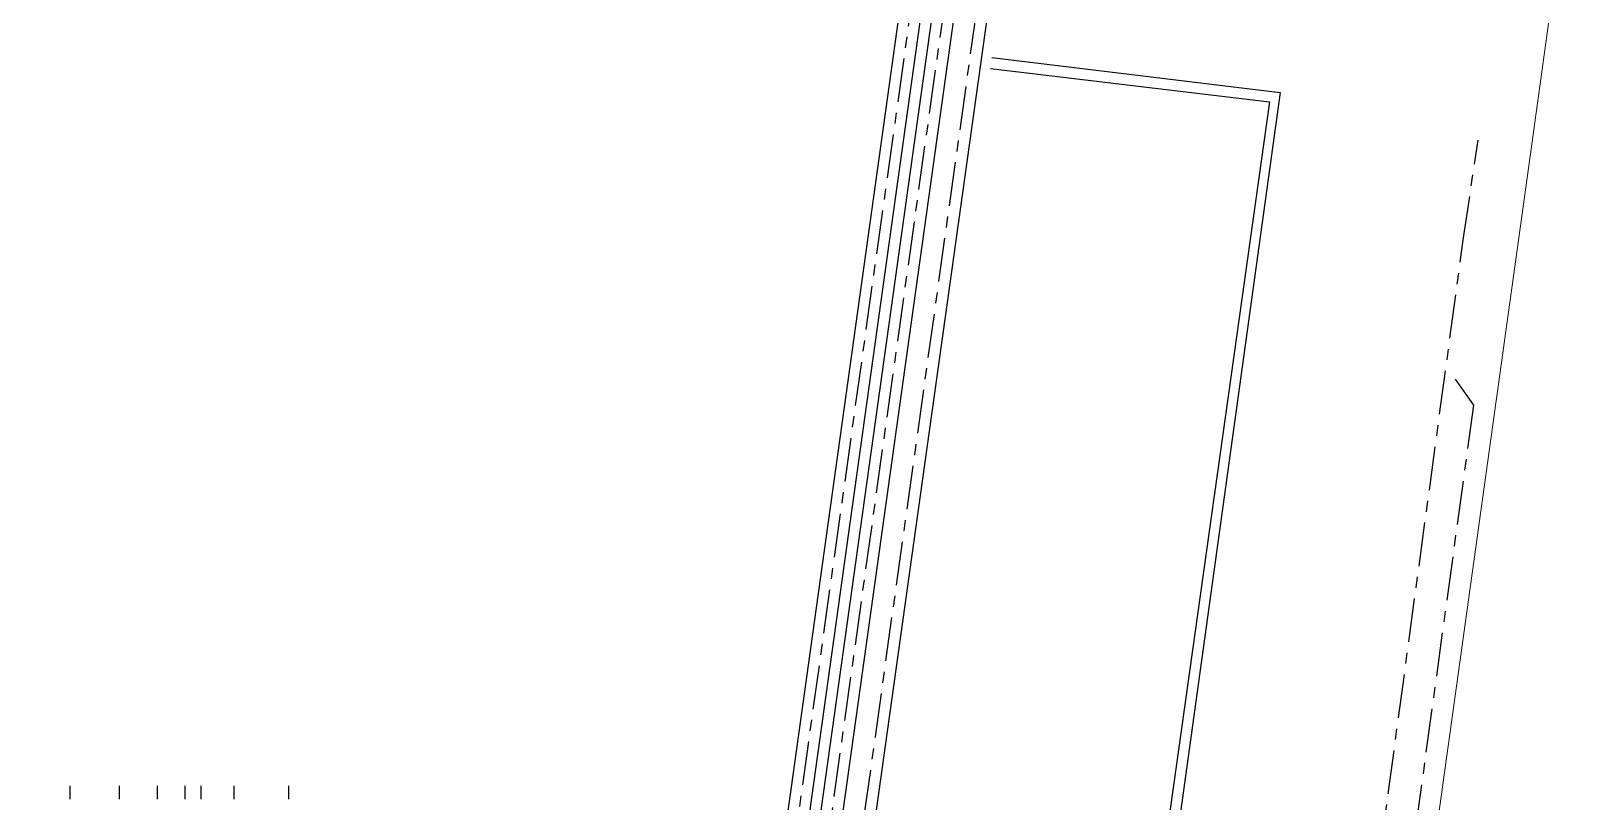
# Model space of a CAD drawing. Header units: metres. Extents: x 301012 to 305396, y 6240778 to 6244350.
# Drawn here: x 303253.8 to 303396.4, y 6243348.8 to 6243419.2 of the extents above; entities that cross this region are included whole.
import ezdxf

# ---------------------------------------------------------------- set-up
doc = ezdxf.new("R2010")
doc.units = ezdxf.units.M
doc.linetypes.add('Cable Exist UG', pattern=[7, 4, -1, 1, -1])
for name, color, linetype, lineweight in [('Cadastre Land Parcels_SP_EXT', 118, 'Continuous', 15), ('Mains_HV_EXT', 13, 'Continuous', 25), ('Mains_LV_EXT', 163, 'Continuous', 25), ('Mains_TR_EXT', 211, 'Continuous', 25)]:
    doc.layers.add(name, color=color, linetype=linetype, lineweight=lineweight)
doc.styles.get("Standard").update_dxf_attribs({"font": 'arial.ttf'})
doc.linetypes.add('Cable P UG', pattern='A,5,-0.1,["P",Standard,S=1.5,R=0,X=0,Y=-0.75],-1.45', length=6.55)

msp = doc.modelspace()

# ---------------------------------------------------------------- linework, layer by layer
at = {"layer": 'Cadastre Land Parcels_SP_EXT', "linetype": 'Continuous'}
msp.add_lwpolyline([(303413.95, 6243531.76), (303399.7, 6243457), (303393.73, 6243428.49), (303390.88, 6243407.96), (303374.87, 6243292.94), (303374.87, 6243292.94), (303375.45, 6243288.22), (303378.3, 6243284.42), (303382.66, 6243282.52), (303533.05, 6243260.02)], dxfattribs=at)
at = {"layer": 'Mains_HV_EXT', "linetype": 'Cable P UG'}
for points in [[(303341.32, 6243454.13), (303340.31, 6243450.38), (303323.45, 6243329.67), (303302.72, 6243320.64), (303210.16, 6243306.37)], [(303342.06, 6243454.13), (303342.29, 6243450.14), (303325.27, 6243328.29), (303303.28, 6243318.7), (303210.43, 6243304.38)], [(303339.59, 6243454.13), (303337.46, 6243451.66), (303320.71, 6243331.75), (303301.88, 6243323.54), (303210.72, 6243309.45)], [(303340.61, 6243454.13), (303339.35, 6243450.8), (303322.53, 6243330.37), (303302.44, 6243321.61), (303210.99, 6243307.47)], [(303343.41, 6243454.13), (303345.25, 6243449.5), (303328.01, 6243326.21), (303304.12, 6243315.8), (303290.82, 6243313.74), (303238.83, 6243289.53)]]:
    msp.add_lwpolyline(points, dxfattribs=at)
for points in [[(303341.64, 6243416.74), (303367.99, 6243413.56), (303357.64, 6243338.81), (303313.7, 6243275.66), (303142.76, 6243298.6), (303142.72, 6243298.61), (303142.72, 6243298.61, 0.449139), (303058.87, 6243238.54), (303058.87, 6243238.54), (303058.87, 6243238.52), (303031.06, 6243037.94), (302678.62, 6243085.57), (302684.82, 6243130.89)], [(303341.52, 6243415.74), (303367.02, 6243412.69), (303356.68, 6243339.19), (303313.23, 6243276.73), (303142.94, 6243299.59), (303142.94, 6243299.59, 0.449139), (303057.88, 6243238.64), (303057.88, 6243238.64), (303030.2, 6243039.07), (302679.75, 6243086.42), (302685.81, 6243130.76)]]:
    msp.add_lwpolyline(points, format="xyb", dxfattribs=at)
at = {"layer": 'Mains_HV_EXT', "linetype": 'Cable Exist UG'}
for points in [[(303348.79, 6243268.78), (303353.49, 6243275.28), (303367.51, 6243273.19), (303384.74, 6243400.1), (303386.09, 6243409.2)], [(303257.33, 6243350.21), (303257.33, 6243349.01)], [(303261.83, 6243350.21), (303261.83, 6243349.01)], [(303265.33, 6243350.21), (303265.33, 6243349.01)], [(303267.83, 6243350.21), (303267.83, 6243349.01)], [(303269.33, 6243349.01), (303269.33, 6243350.21)], [(303272.33, 6243350.21), (303272.33, 6243349.01)], [(303277.33, 6243350.21), (303277.33, 6243349.01)]]:
    msp.add_lwpolyline(points, dxfattribs=at)
at = {"layer": 'Mains_LV_EXT', "linetype": 'Cable Exist UG'}
msp.add_lwpolyline([(303384.01, 6243387.37), (303385.67, 6243385), (303385.67, 6243385), (303369.35, 6243265.88), (303369.35, 6243265.88), (303364.04, 6243266.68)], dxfattribs=at)
at = {"layer": 'Mains_TR_EXT', "linetype": 'Cable Exist UG'}
for points in [[(303341.69, 6243454.17), (303341.3, 6243450.26), (303324.36, 6243328.98), (303303, 6243319.67), (303303, 6243319.67), (303210.29, 6243305.38)], [(303340.13, 6243454.13), (303338.42, 6243451.32), (303321.62, 6243331.06), (303302.16, 6243322.58), (303210.85, 6243308.46)], [(303232.07, 6243287.47), (303290.3, 6243314.67), (303303.84, 6243316.76), (303327.1, 6243326.9), (303330.98, 6243354.69), (303344.18, 6243449.21), (303342.73, 6243454.17)]]:
    msp.add_lwpolyline(points, dxfattribs=at)

doc.saveas('drawing.dxf')
